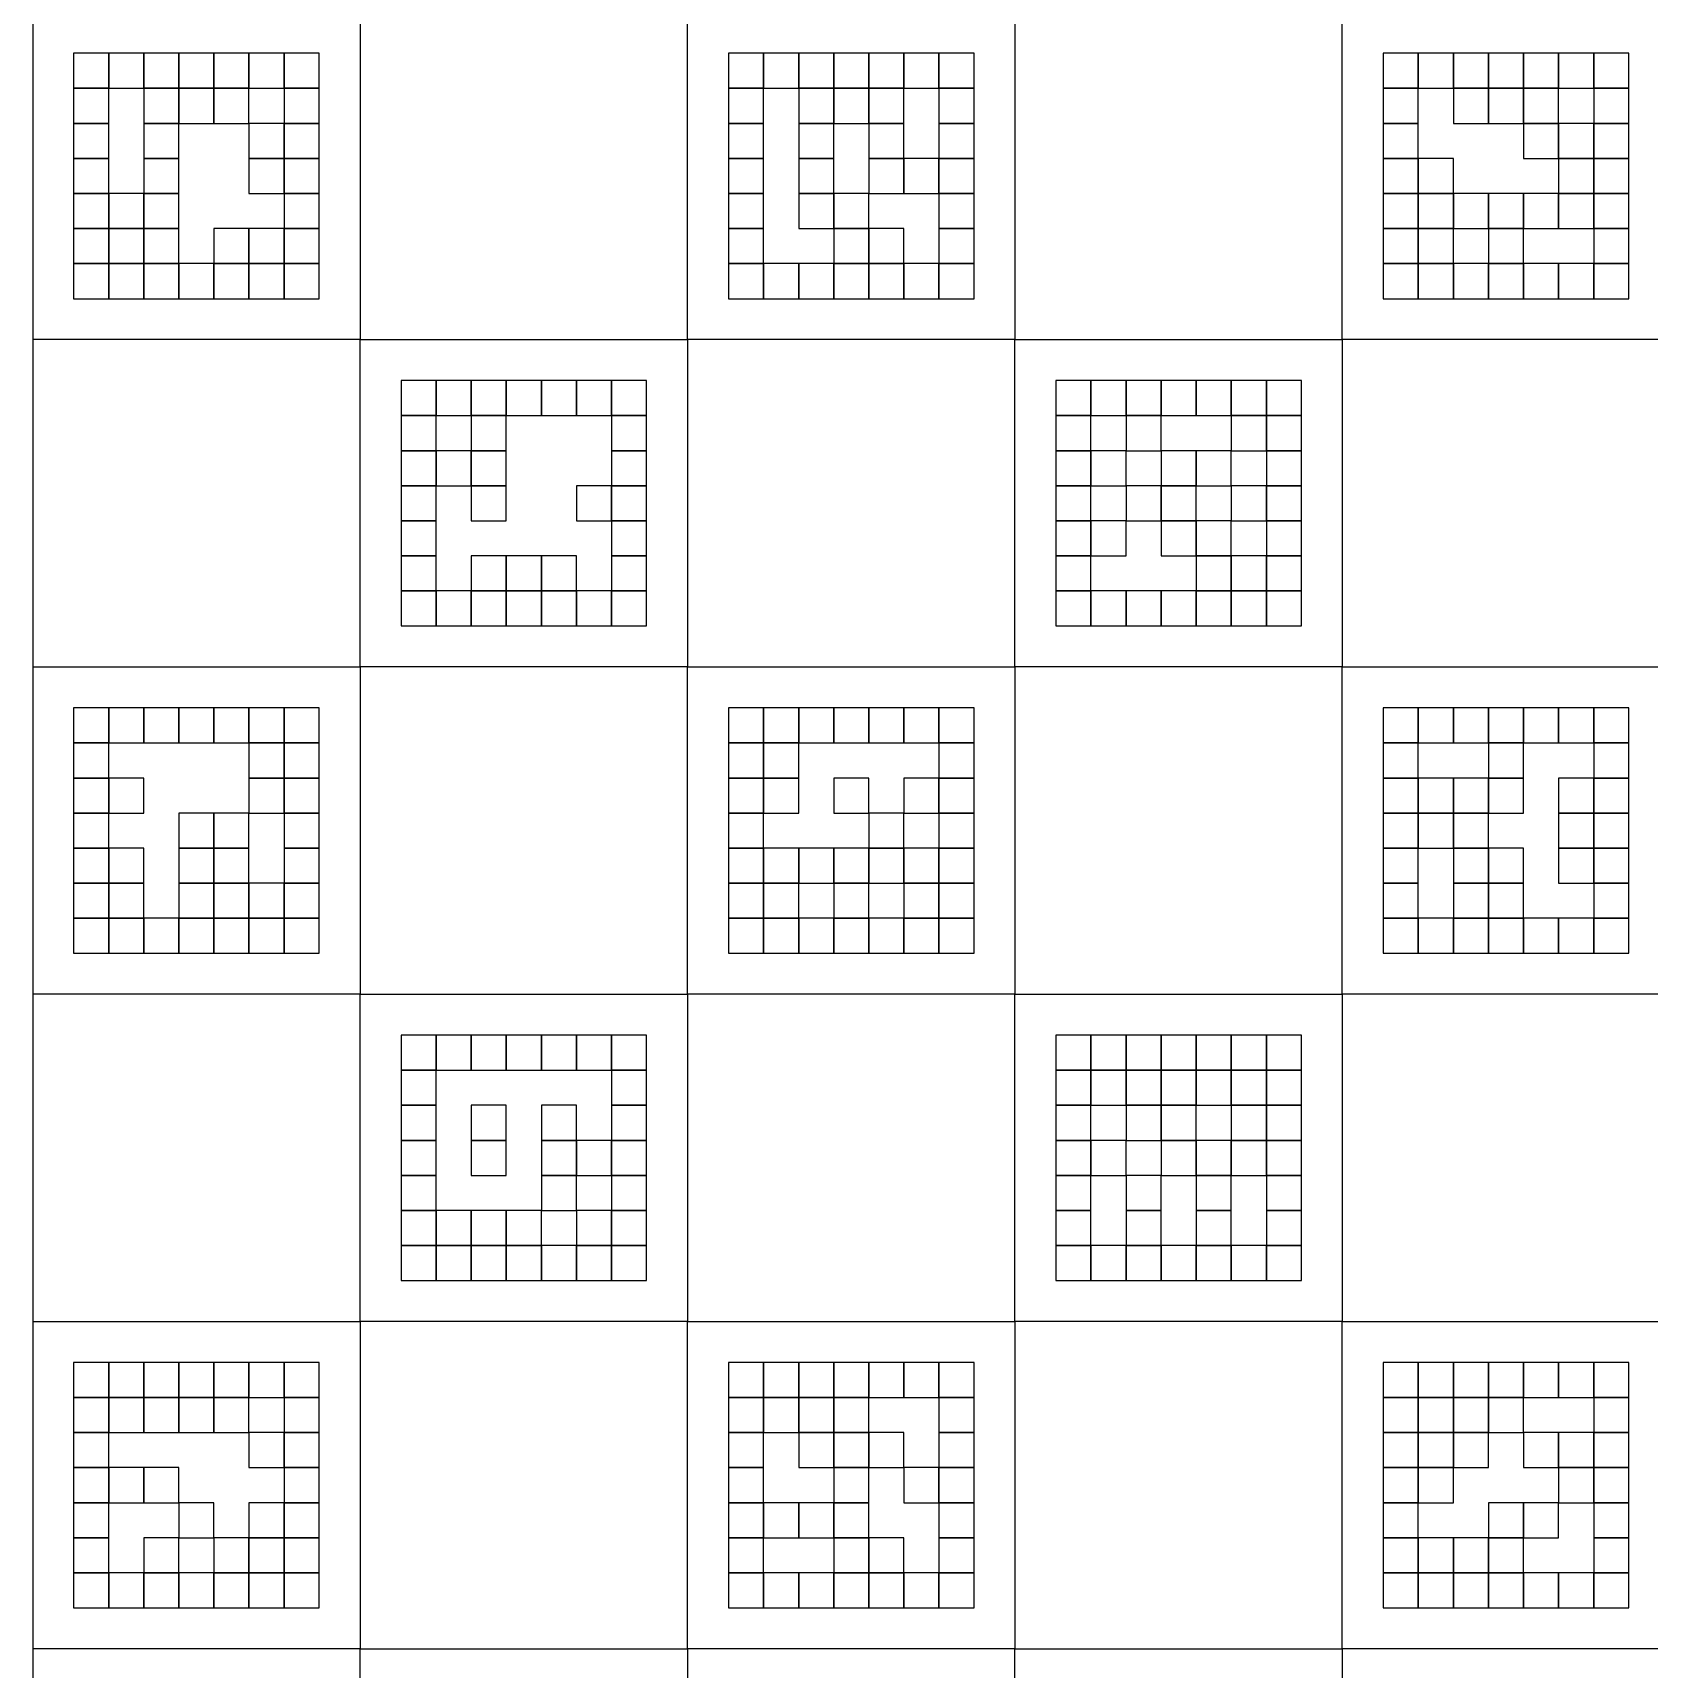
# Model space of a CAD drawing. Header units: millimetres. Extents: x 0 to 400, y 0 to 400.
# Drawn here: x 0 to 98.8, y 198.8 to 298.8 of the extents above; entities that cross this region are included whole.
import ezdxf

# ---------------------------------------------------------------- set-up
doc = ezdxf.new("R2010")
doc.units = ezdxf.units.MM

msp = doc.modelspace()

# ---------------------------------------------------------------- linework, layer by layer
at = {"layer": 'ENGRAVE'}
for points in [[(20, 280), (40, 280), (40, 300), (20, 300)], [(60, 280), (80, 280), (80, 300), (60, 300)], [(2.5, 295.36), (4.64, 295.36), (4.64, 297.5), (2.5, 297.5)], [(4.64, 295.36), (6.79, 295.36), (6.79, 297.5), (4.64, 297.5)], [(6.79, 295.36), (8.93, 295.36), (8.93, 297.5), (6.79, 297.5)], [(8.93, 295.36), (11.07, 295.36), (11.07, 297.5), (8.93, 297.5)], [(11.07, 295.36), (13.21, 295.36), (13.21, 297.5), (11.07, 297.5)], [(13.21, 295.36), (15.36, 295.36), (15.36, 297.5), (13.21, 297.5)], [(15.36, 295.36), (17.5, 295.36), (17.5, 297.5), (15.36, 297.5)], [(42.5, 295.36), (44.64, 295.36), (44.64, 297.5), (42.5, 297.5)], [(44.64, 295.36), (46.79, 295.36), (46.79, 297.5), (44.64, 297.5)], [(46.79, 295.36), (48.93, 295.36), (48.93, 297.5), (46.79, 297.5)], [(48.93, 295.36), (51.07, 295.36), (51.07, 297.5), (48.93, 297.5)], [(51.07, 295.36), (53.21, 295.36), (53.21, 297.5), (51.07, 297.5)], [(53.21, 295.36), (55.36, 295.36), (55.36, 297.5), (53.21, 297.5)], [(55.36, 295.36), (57.5, 295.36), (57.5, 297.5), (55.36, 297.5)], [(82.5, 295.36), (84.64, 295.36), (84.64, 297.5), (82.5, 297.5)], [(84.64, 295.36), (86.79, 295.36), (86.79, 297.5), (84.64, 297.5)], [(86.79, 295.36), (88.93, 295.36), (88.93, 297.5), (86.79, 297.5)], [(88.93, 295.36), (91.07, 295.36), (91.07, 297.5), (88.93, 297.5)], [(91.07, 295.36), (93.21, 295.36), (93.21, 297.5), (91.07, 297.5)], [(93.21, 295.36), (95.36, 295.36), (95.36, 297.5), (93.21, 297.5)], [(95.36, 295.36), (97.5, 295.36), (97.5, 297.5), (95.36, 297.5)], [(2.5, 293.21), (4.64, 293.21), (4.64, 295.36), (2.5, 295.36)], [(6.79, 293.21), (8.93, 293.21), (8.93, 295.36), (6.79, 295.36)], [(8.93, 293.21), (11.07, 293.21), (11.07, 295.36), (8.93, 295.36)], [(11.07, 293.21), (13.21, 293.21), (13.21, 295.36), (11.07, 295.36)], [(15.36, 293.21), (17.5, 293.21), (17.5, 295.36), (15.36, 295.36)], [(42.5, 293.21), (44.64, 293.21), (44.64, 295.36), (42.5, 295.36)], [(46.79, 293.21), (48.93, 293.21), (48.93, 295.36), (46.79, 295.36)], [(48.93, 293.21), (51.07, 293.21), (51.07, 295.36), (48.93, 295.36)], [(51.07, 293.21), (53.21, 293.21), (53.21, 295.36), (51.07, 295.36)], [(55.36, 293.21), (57.5, 293.21), (57.5, 295.36), (55.36, 295.36)], [(82.5, 293.21), (84.64, 293.21), (84.64, 295.36), (82.5, 295.36)], [(86.79, 293.21), (88.93, 293.21), (88.93, 295.36), (86.79, 295.36)], [(88.93, 293.21), (91.07, 293.21), (91.07, 295.36), (88.93, 295.36)], [(91.07, 293.21), (93.21, 293.21), (93.21, 295.36), (91.07, 295.36)], [(95.36, 293.21), (97.5, 293.21), (97.5, 295.36), (95.36, 295.36)], [(2.5, 291.07), (4.64, 291.07), (4.64, 293.21), (2.5, 293.21)], [(6.79, 291.07), (8.93, 291.07), (8.93, 293.21), (6.79, 293.21)], [(13.21, 291.07), (15.36, 291.07), (15.36, 293.21), (13.21, 293.21)], [(15.36, 291.07), (17.5, 291.07), (17.5, 293.21), (15.36, 293.21)], [(42.5, 291.07), (44.64, 291.07), (44.64, 293.21), (42.5, 293.21)], [(46.79, 291.07), (48.93, 291.07), (48.93, 293.21), (46.79, 293.21)], [(51.07, 291.07), (53.21, 291.07), (53.21, 293.21), (51.07, 293.21)], [(55.36, 291.07), (57.5, 291.07), (57.5, 293.21), (55.36, 293.21)], [(82.5, 291.07), (84.64, 291.07), (84.64, 293.21), (82.5, 293.21)], [(91.07, 291.07), (93.21, 291.07), (93.21, 293.21), (91.07, 293.21)], [(93.21, 291.07), (95.36, 291.07), (95.36, 293.21), (93.21, 293.21)], [(95.36, 291.07), (97.5, 291.07), (97.5, 293.21), (95.36, 293.21)], [(2.5, 288.93), (4.64, 288.93), (4.64, 291.07), (2.5, 291.07)], [(6.79, 288.93), (8.93, 288.93), (8.93, 291.07), (6.79, 291.07)], [(13.21, 288.93), (15.36, 288.93), (15.36, 291.07), (13.21, 291.07)], [(15.36, 288.93), (17.5, 288.93), (17.5, 291.07), (15.36, 291.07)], [(42.5, 288.93), (44.64, 288.93), (44.64, 291.07), (42.5, 291.07)], [(46.79, 288.93), (48.93, 288.93), (48.93, 291.07), (46.79, 291.07)], [(51.07, 288.93), (53.21, 288.93), (53.21, 291.07), (51.07, 291.07)], [(53.21, 288.93), (55.36, 288.93), (55.36, 291.07), (53.21, 291.07)], [(55.36, 288.93), (57.5, 288.93), (57.5, 291.07), (55.36, 291.07)], [(82.5, 288.93), (84.64, 288.93), (84.64, 291.07), (82.5, 291.07)], [(84.64, 288.93), (86.79, 288.93), (86.79, 291.07), (84.64, 291.07)], [(93.21, 288.93), (95.36, 288.93), (95.36, 291.07), (93.21, 291.07)], [(95.36, 288.93), (97.5, 288.93), (97.5, 291.07), (95.36, 291.07)], [(2.5, 286.79), (4.64, 286.79), (4.64, 288.93), (2.5, 288.93)], [(4.64, 286.79), (6.79, 286.79), (6.79, 288.93), (4.64, 288.93)], [(6.79, 286.79), (8.93, 286.79), (8.93, 288.93), (6.79, 288.93)], [(15.36, 286.79), (17.5, 286.79), (17.5, 288.93), (15.36, 288.93)], [(42.5, 286.79), (44.64, 286.79), (44.64, 288.93), (42.5, 288.93)], [(46.79, 286.79), (48.93, 286.79), (48.93, 288.93), (46.79, 288.93)], [(48.93, 286.79), (51.07, 286.79), (51.07, 288.93), (48.93, 288.93)], [(55.36, 286.79), (57.5, 286.79), (57.5, 288.93), (55.36, 288.93)], [(82.5, 286.79), (84.64, 286.79), (84.64, 288.93), (82.5, 288.93)], [(84.64, 286.79), (86.79, 286.79), (86.79, 288.93), (84.64, 288.93)], [(86.79, 286.79), (88.93, 286.79), (88.93, 288.93), (86.79, 288.93)], [(88.93, 286.79), (91.07, 286.79), (91.07, 288.93), (88.93, 288.93)], [(91.07, 286.79), (93.21, 286.79), (93.21, 288.93), (91.07, 288.93)], [(93.21, 286.79), (95.36, 286.79), (95.36, 288.93), (93.21, 288.93)], [(95.36, 286.79), (97.5, 286.79), (97.5, 288.93), (95.36, 288.93)], [(2.5, 284.64), (4.64, 284.64), (4.64, 286.79), (2.5, 286.79)], [(4.64, 284.64), (6.79, 284.64), (6.79, 286.79), (4.64, 286.79)], [(6.79, 284.64), (8.93, 284.64), (8.93, 286.79), (6.79, 286.79)], [(11.07, 284.64), (13.21, 284.64), (13.21, 286.79), (11.07, 286.79)], [(13.21, 284.64), (15.36, 284.64), (15.36, 286.79), (13.21, 286.79)], [(15.36, 284.64), (17.5, 284.64), (17.5, 286.79), (15.36, 286.79)], [(42.5, 284.64), (44.64, 284.64), (44.64, 286.79), (42.5, 286.79)], [(48.93, 284.64), (51.07, 284.64), (51.07, 286.79), (48.93, 286.79)], [(51.07, 284.64), (53.21, 284.64), (53.21, 286.79), (51.07, 286.79)], [(55.36, 284.64), (57.5, 284.64), (57.5, 286.79), (55.36, 286.79)], [(82.5, 284.64), (84.64, 284.64), (84.64, 286.79), (82.5, 286.79)], [(84.64, 284.64), (86.79, 284.64), (86.79, 286.79), (84.64, 286.79)], [(88.93, 284.64), (91.07, 284.64), (91.07, 286.79), (88.93, 286.79)], [(95.36, 284.64), (97.5, 284.64), (97.5, 286.79), (95.36, 286.79)], [(2.5, 282.5), (4.64, 282.5), (4.64, 284.64), (2.5, 284.64)], [(4.64, 282.5), (6.79, 282.5), (6.79, 284.64), (4.64, 284.64)], [(6.79, 282.5), (8.93, 282.5), (8.93, 284.64), (6.79, 284.64)], [(8.93, 282.5), (11.07, 282.5), (11.07, 284.64), (8.93, 284.64)], [(11.07, 282.5), (13.21, 282.5), (13.21, 284.64), (11.07, 284.64)], [(13.21, 282.5), (15.36, 282.5), (15.36, 284.64), (13.21, 284.64)], [(15.36, 282.5), (17.5, 282.5), (17.5, 284.64), (15.36, 284.64)], [(42.5, 282.5), (44.64, 282.5), (44.64, 284.64), (42.5, 284.64)], [(44.64, 282.5), (46.79, 282.5), (46.79, 284.64), (44.64, 284.64)], [(46.79, 282.5), (48.93, 282.5), (48.93, 284.64), (46.79, 284.64)], [(48.93, 282.5), (51.07, 282.5), (51.07, 284.64), (48.93, 284.64)], [(51.07, 282.5), (53.21, 282.5), (53.21, 284.64), (51.07, 284.64)], [(53.21, 282.5), (55.36, 282.5), (55.36, 284.64), (53.21, 284.64)], [(55.36, 282.5), (57.5, 282.5), (57.5, 284.64), (55.36, 284.64)], [(82.5, 282.5), (84.64, 282.5), (84.64, 284.64), (82.5, 284.64)], [(84.64, 282.5), (86.79, 282.5), (86.79, 284.64), (84.64, 284.64)], [(86.79, 282.5), (88.93, 282.5), (88.93, 284.64), (86.79, 284.64)], [(88.93, 282.5), (91.07, 282.5), (91.07, 284.64), (88.93, 284.64)], [(91.07, 282.5), (93.21, 282.5), (93.21, 284.64), (91.07, 284.64)], [(93.21, 282.5), (95.36, 282.5), (95.36, 284.64), (93.21, 284.64)], [(95.36, 282.5), (97.5, 282.5), (97.5, 284.64), (95.36, 284.64)], [(0, 260), (20, 260), (20, 280), (0, 280)], [(40, 260), (60, 260), (60, 280), (40, 280)], [(80, 260), (100, 260), (100, 280), (80, 280)], [(22.5, 275.36), (24.64, 275.36), (24.64, 277.5), (22.5, 277.5)], [(24.64, 275.36), (26.79, 275.36), (26.79, 277.5), (24.64, 277.5)], [(26.79, 275.36), (28.93, 275.36), (28.93, 277.5), (26.79, 277.5)], [(28.93, 275.36), (31.07, 275.36), (31.07, 277.5), (28.93, 277.5)], [(31.07, 275.36), (33.21, 275.36), (33.21, 277.5), (31.07, 277.5)], [(33.21, 275.36), (35.36, 275.36), (35.36, 277.5), (33.21, 277.5)], [(35.36, 275.36), (37.5, 275.36), (37.5, 277.5), (35.36, 277.5)], [(62.5, 275.36), (64.64, 275.36), (64.64, 277.5), (62.5, 277.5)], [(64.64, 275.36), (66.79, 275.36), (66.79, 277.5), (64.64, 277.5)], [(66.79, 275.36), (68.93, 275.36), (68.93, 277.5), (66.79, 277.5)], [(68.93, 275.36), (71.07, 275.36), (71.07, 277.5), (68.93, 277.5)], [(71.07, 275.36), (73.21, 275.36), (73.21, 277.5), (71.07, 277.5)], [(73.21, 275.36), (75.36, 275.36), (75.36, 277.5), (73.21, 277.5)], [(75.36, 275.36), (77.5, 275.36), (77.5, 277.5), (75.36, 277.5)], [(22.5, 273.21), (24.64, 273.21), (24.64, 275.36), (22.5, 275.36)], [(26.79, 273.21), (28.93, 273.21), (28.93, 275.36), (26.79, 275.36)], [(35.36, 273.21), (37.5, 273.21), (37.5, 275.36), (35.36, 275.36)], [(62.5, 273.21), (64.64, 273.21), (64.64, 275.36), (62.5, 275.36)], [(66.79, 273.21), (68.93, 273.21), (68.93, 275.36), (66.79, 275.36)], [(73.21, 273.21), (75.36, 273.21), (75.36, 275.36), (73.21, 275.36)], [(75.36, 273.21), (77.5, 273.21), (77.5, 275.36), (75.36, 275.36)], [(22.5, 271.07), (24.64, 271.07), (24.64, 273.21), (22.5, 273.21)], [(24.64, 271.07), (26.79, 271.07), (26.79, 273.21), (24.64, 273.21)], [(26.79, 271.07), (28.93, 271.07), (28.93, 273.21), (26.79, 273.21)], [(35.36, 271.07), (37.5, 271.07), (37.5, 273.21), (35.36, 273.21)], [(62.5, 271.07), (64.64, 271.07), (64.64, 273.21), (62.5, 273.21)], [(64.64, 271.07), (66.79, 271.07), (66.79, 273.21), (64.64, 273.21)], [(68.93, 271.07), (71.07, 271.07), (71.07, 273.21), (68.93, 273.21)], [(71.07, 271.07), (73.21, 271.07), (73.21, 273.21), (71.07, 273.21)], [(75.36, 271.07), (77.5, 271.07), (77.5, 273.21), (75.36, 273.21)], [(22.5, 268.93), (24.64, 268.93), (24.64, 271.07), (22.5, 271.07)], [(26.79, 268.93), (28.93, 268.93), (28.93, 271.07), (26.79, 271.07)], [(33.21, 268.93), (35.36, 268.93), (35.36, 271.07), (33.21, 271.07)], [(35.36, 268.93), (37.5, 268.93), (37.5, 271.07), (35.36, 271.07)], [(62.5, 268.93), (64.64, 268.93), (64.64, 271.07), (62.5, 271.07)], [(66.79, 268.93), (68.93, 268.93), (68.93, 271.07), (66.79, 271.07)], [(68.93, 268.93), (71.07, 268.93), (71.07, 271.07), (68.93, 271.07)], [(73.21, 268.93), (75.36, 268.93), (75.36, 271.07), (73.21, 271.07)], [(75.36, 268.93), (77.5, 268.93), (77.5, 271.07), (75.36, 271.07)], [(22.5, 266.79), (24.64, 266.79), (24.64, 268.93), (22.5, 268.93)], [(35.36, 266.79), (37.5, 266.79), (37.5, 268.93), (35.36, 268.93)], [(62.5, 266.79), (64.64, 266.79), (64.64, 268.93), (62.5, 268.93)], [(64.64, 266.79), (66.79, 266.79), (66.79, 268.93), (64.64, 268.93)], [(68.93, 266.79), (71.07, 266.79), (71.07, 268.93), (68.93, 268.93)], [(71.07, 266.79), (73.21, 266.79), (73.21, 268.93), (71.07, 268.93)], [(75.36, 266.79), (77.5, 266.79), (77.5, 268.93), (75.36, 268.93)], [(22.5, 264.64), (24.64, 264.64), (24.64, 266.79), (22.5, 266.79)], [(26.79, 264.64), (28.93, 264.64), (28.93, 266.79), (26.79, 266.79)], [(28.93, 264.64), (31.07, 264.64), (31.07, 266.79), (28.93, 266.79)], [(31.07, 264.64), (33.21, 264.64), (33.21, 266.79), (31.07, 266.79)], [(35.36, 264.64), (37.5, 264.64), (37.5, 266.79), (35.36, 266.79)], [(62.5, 264.64), (64.64, 264.64), (64.64, 266.79), (62.5, 266.79)], [(71.07, 264.64), (73.21, 264.64), (73.21, 266.79), (71.07, 266.79)], [(73.21, 264.64), (75.36, 264.64), (75.36, 266.79), (73.21, 266.79)], [(75.36, 264.64), (77.5, 264.64), (77.5, 266.79), (75.36, 266.79)], [(22.5, 262.5), (24.64, 262.5), (24.64, 264.64), (22.5, 264.64)], [(24.64, 262.5), (26.79, 262.5), (26.79, 264.64), (24.64, 264.64)], [(26.79, 262.5), (28.93, 262.5), (28.93, 264.64), (26.79, 264.64)], [(28.93, 262.5), (31.07, 262.5), (31.07, 264.64), (28.93, 264.64)], [(31.07, 262.5), (33.21, 262.5), (33.21, 264.64), (31.07, 264.64)], [(33.21, 262.5), (35.36, 262.5), (35.36, 264.64), (33.21, 264.64)], [(35.36, 262.5), (37.5, 262.5), (37.5, 264.64), (35.36, 264.64)], [(62.5, 262.5), (64.64, 262.5), (64.64, 264.64), (62.5, 264.64)], [(64.64, 262.5), (66.79, 262.5), (66.79, 264.64), (64.64, 264.64)], [(66.79, 262.5), (68.93, 262.5), (68.93, 264.64), (66.79, 264.64)], [(68.93, 262.5), (71.07, 262.5), (71.07, 264.64), (68.93, 264.64)], [(71.07, 262.5), (73.21, 262.5), (73.21, 264.64), (71.07, 264.64)], [(73.21, 262.5), (75.36, 262.5), (75.36, 264.64), (73.21, 264.64)], [(75.36, 262.5), (77.5, 262.5), (77.5, 264.64), (75.36, 264.64)], [(20, 240), (40, 240), (40, 260), (20, 260)], [(60, 240), (80, 240), (80, 260), (60, 260)], [(2.5, 255.36), (4.64, 255.36), (4.64, 257.5), (2.5, 257.5)], [(4.64, 255.36), (6.79, 255.36), (6.79, 257.5), (4.64, 257.5)], [(6.79, 255.36), (8.93, 255.36), (8.93, 257.5), (6.79, 257.5)], [(8.93, 255.36), (11.07, 255.36), (11.07, 257.5), (8.93, 257.5)], [(11.07, 255.36), (13.21, 255.36), (13.21, 257.5), (11.07, 257.5)], [(13.21, 255.36), (15.36, 255.36), (15.36, 257.5), (13.21, 257.5)], [(15.36, 255.36), (17.5, 255.36), (17.5, 257.5), (15.36, 257.5)], [(42.5, 255.36), (44.64, 255.36), (44.64, 257.5), (42.5, 257.5)], [(44.64, 255.36), (46.79, 255.36), (46.79, 257.5), (44.64, 257.5)], [(46.79, 255.36), (48.93, 255.36), (48.93, 257.5), (46.79, 257.5)], [(48.93, 255.36), (51.07, 255.36), (51.07, 257.5), (48.93, 257.5)], [(51.07, 255.36), (53.21, 255.36), (53.21, 257.5), (51.07, 257.5)], [(53.21, 255.36), (55.36, 255.36), (55.36, 257.5), (53.21, 257.5)], [(55.36, 255.36), (57.5, 255.36), (57.5, 257.5), (55.36, 257.5)], [(82.5, 255.36), (84.64, 255.36), (84.64, 257.5), (82.5, 257.5)], [(84.64, 255.36), (86.79, 255.36), (86.79, 257.5), (84.64, 257.5)], [(86.79, 255.36), (88.93, 255.36), (88.93, 257.5), (86.79, 257.5)], [(88.93, 255.36), (91.07, 255.36), (91.07, 257.5), (88.93, 257.5)], [(91.07, 255.36), (93.21, 255.36), (93.21, 257.5), (91.07, 257.5)], [(93.21, 255.36), (95.36, 255.36), (95.36, 257.5), (93.21, 257.5)], [(95.36, 255.36), (97.5, 255.36), (97.5, 257.5), (95.36, 257.5)], [(2.5, 253.21), (4.64, 253.21), (4.64, 255.36), (2.5, 255.36)], [(13.21, 253.21), (15.36, 253.21), (15.36, 255.36), (13.21, 255.36)], [(15.36, 253.21), (17.5, 253.21), (17.5, 255.36), (15.36, 255.36)], [(42.5, 253.21), (44.64, 253.21), (44.64, 255.36), (42.5, 255.36)], [(44.64, 253.21), (46.79, 253.21), (46.79, 255.36), (44.64, 255.36)], [(55.36, 253.21), (57.5, 253.21), (57.5, 255.36), (55.36, 255.36)], [(82.5, 253.21), (84.64, 253.21), (84.64, 255.36), (82.5, 255.36)], [(88.93, 253.21), (91.07, 253.21), (91.07, 255.36), (88.93, 255.36)], [(95.36, 253.21), (97.5, 253.21), (97.5, 255.36), (95.36, 255.36)], [(2.5, 251.07), (4.64, 251.07), (4.64, 253.21), (2.5, 253.21)], [(4.64, 251.07), (6.79, 251.07), (6.79, 253.21), (4.64, 253.21)], [(13.21, 251.07), (15.36, 251.07), (15.36, 253.21), (13.21, 253.21)], [(15.36, 251.07), (17.5, 251.07), (17.5, 253.21), (15.36, 253.21)], [(42.5, 251.07), (44.64, 251.07), (44.64, 253.21), (42.5, 253.21)], [(44.64, 251.07), (46.79, 251.07), (46.79, 253.21), (44.64, 253.21)], [(48.93, 251.07), (51.07, 251.07), (51.07, 253.21), (48.93, 253.21)], [(53.21, 251.07), (55.36, 251.07), (55.36, 253.21), (53.21, 253.21)], [(55.36, 251.07), (57.5, 251.07), (57.5, 253.21), (55.36, 253.21)], [(82.5, 251.07), (84.64, 251.07), (84.64, 253.21), (82.5, 253.21)], [(84.64, 251.07), (86.79, 251.07), (86.79, 253.21), (84.64, 253.21)], [(86.79, 251.07), (88.93, 251.07), (88.93, 253.21), (86.79, 253.21)], [(88.93, 251.07), (91.07, 251.07), (91.07, 253.21), (88.93, 253.21)], [(93.21, 251.07), (95.36, 251.07), (95.36, 253.21), (93.21, 253.21)], [(95.36, 251.07), (97.5, 251.07), (97.5, 253.21), (95.36, 253.21)], [(2.5, 248.93), (4.64, 248.93), (4.64, 251.07), (2.5, 251.07)], [(8.93, 248.93), (11.07, 248.93), (11.07, 251.07), (8.93, 251.07)], [(11.07, 248.93), (13.21, 248.93), (13.21, 251.07), (11.07, 251.07)], [(15.36, 248.93), (17.5, 248.93), (17.5, 251.07), (15.36, 251.07)], [(42.5, 248.93), (44.64, 248.93), (44.64, 251.07), (42.5, 251.07)], [(51.07, 248.93), (53.21, 248.93), (53.21, 251.07), (51.07, 251.07)], [(55.36, 248.93), (57.5, 248.93), (57.5, 251.07), (55.36, 251.07)], [(82.5, 248.93), (84.64, 248.93), (84.64, 251.07), (82.5, 251.07)], [(84.64, 248.93), (86.79, 248.93), (86.79, 251.07), (84.64, 251.07)], [(86.79, 248.93), (88.93, 248.93), (88.93, 251.07), (86.79, 251.07)], [(93.21, 248.93), (95.36, 248.93), (95.36, 251.07), (93.21, 251.07)], [(95.36, 248.93), (97.5, 248.93), (97.5, 251.07), (95.36, 251.07)], [(2.5, 246.79), (4.64, 246.79), (4.64, 248.93), (2.5, 248.93)], [(4.64, 246.79), (6.79, 246.79), (6.79, 248.93), (4.64, 248.93)], [(8.93, 246.79), (11.07, 246.79), (11.07, 248.93), (8.93, 248.93)], [(11.07, 246.79), (13.21, 246.79), (13.21, 248.93), (11.07, 248.93)], [(15.36, 246.79), (17.5, 246.79), (17.5, 248.93), (15.36, 248.93)], [(42.5, 246.79), (44.64, 246.79), (44.64, 248.93), (42.5, 248.93)], [(44.64, 246.79), (46.79, 246.79), (46.79, 248.93), (44.64, 248.93)], [(46.79, 246.79), (48.93, 246.79), (48.93, 248.93), (46.79, 248.93)], [(48.93, 246.79), (51.07, 246.79), (51.07, 248.93), (48.93, 248.93)], [(51.07, 246.79), (53.21, 246.79), (53.21, 248.93), (51.07, 248.93)], [(53.21, 246.79), (55.36, 246.79), (55.36, 248.93), (53.21, 248.93)], [(55.36, 246.79), (57.5, 246.79), (57.5, 248.93), (55.36, 248.93)], [(82.5, 246.79), (84.64, 246.79), (84.64, 248.93), (82.5, 248.93)], [(86.79, 246.79), (88.93, 246.79), (88.93, 248.93), (86.79, 248.93)], [(88.93, 246.79), (91.07, 246.79), (91.07, 248.93), (88.93, 248.93)], [(93.21, 246.79), (95.36, 246.79), (95.36, 248.93), (93.21, 248.93)], [(95.36, 246.79), (97.5, 246.79), (97.5, 248.93), (95.36, 248.93)], [(2.5, 244.64), (4.64, 244.64), (4.64, 246.79), (2.5, 246.79)], [(4.64, 244.64), (6.79, 244.64), (6.79, 246.79), (4.64, 246.79)], [(8.93, 244.64), (11.07, 244.64), (11.07, 246.79), (8.93, 246.79)], [(11.07, 244.64), (13.21, 244.64), (13.21, 246.79), (11.07, 246.79)], [(13.21, 244.64), (15.36, 244.64), (15.36, 246.79), (13.21, 246.79)], [(15.36, 244.64), (17.5, 244.64), (17.5, 246.79), (15.36, 246.79)], [(42.5, 244.64), (44.64, 244.64), (44.64, 246.79), (42.5, 246.79)], [(44.64, 244.64), (46.79, 244.64), (46.79, 246.79), (44.64, 246.79)], [(48.93, 244.64), (51.07, 244.64), (51.07, 246.79), (48.93, 246.79)], [(53.21, 244.64), (55.36, 244.64), (55.36, 246.79), (53.21, 246.79)], [(55.36, 244.64), (57.5, 244.64), (57.5, 246.79), (55.36, 246.79)], [(82.5, 244.64), (84.64, 244.64), (84.64, 246.79), (82.5, 246.79)], [(86.79, 244.64), (88.93, 244.64), (88.93, 246.79), (86.79, 246.79)], [(88.93, 244.64), (91.07, 244.64), (91.07, 246.79), (88.93, 246.79)], [(95.36, 244.64), (97.5, 244.64), (97.5, 246.79), (95.36, 246.79)], [(2.5, 242.5), (4.64, 242.5), (4.64, 244.64), (2.5, 244.64)], [(4.64, 242.5), (6.79, 242.5), (6.79, 244.64), (4.64, 244.64)], [(6.79, 242.5), (8.93, 242.5), (8.93, 244.64), (6.79, 244.64)], [(8.93, 242.5), (11.07, 242.5), (11.07, 244.64), (8.93, 244.64)], [(11.07, 242.5), (13.21, 242.5), (13.21, 244.64), (11.07, 244.64)], [(13.21, 242.5), (15.36, 242.5), (15.36, 244.64), (13.21, 244.64)], [(15.36, 242.5), (17.5, 242.5), (17.5, 244.64), (15.36, 244.64)], [(42.5, 242.5), (44.64, 242.5), (44.64, 244.64), (42.5, 244.64)], [(44.64, 242.5), (46.79, 242.5), (46.79, 244.64), (44.64, 244.64)], [(46.79, 242.5), (48.93, 242.5), (48.93, 244.64), (46.79, 244.64)], [(48.93, 242.5), (51.07, 242.5), (51.07, 244.64), (48.93, 244.64)], [(51.07, 242.5), (53.21, 242.5), (53.21, 244.64), (51.07, 244.64)], [(53.21, 242.5), (55.36, 242.5), (55.36, 244.64), (53.21, 244.64)], [(55.36, 242.5), (57.5, 242.5), (57.5, 244.64), (55.36, 244.64)], [(82.5, 242.5), (84.64, 242.5), (84.64, 244.64), (82.5, 244.64)], [(84.64, 242.5), (86.79, 242.5), (86.79, 244.64), (84.64, 244.64)], [(86.79, 242.5), (88.93, 242.5), (88.93, 244.64), (86.79, 244.64)], [(88.93, 242.5), (91.07, 242.5), (91.07, 244.64), (88.93, 244.64)], [(91.07, 242.5), (93.21, 242.5), (93.21, 244.64), (91.07, 244.64)], [(93.21, 242.5), (95.36, 242.5), (95.36, 244.64), (93.21, 244.64)], [(95.36, 242.5), (97.5, 242.5), (97.5, 244.64), (95.36, 244.64)], [(0, 220), (20, 220), (20, 240), (0, 240)], [(40, 220), (60, 220), (60, 240), (40, 240)], [(80, 220), (100, 220), (100, 240), (80, 240)], [(22.5, 235.36), (24.64, 235.36), (24.64, 237.5), (22.5, 237.5)], [(24.64, 235.36), (26.79, 235.36), (26.79, 237.5), (24.64, 237.5)], [(26.79, 235.36), (28.93, 235.36), (28.93, 237.5), (26.79, 237.5)], [(28.93, 235.36), (31.07, 235.36), (31.07, 237.5), (28.93, 237.5)], [(31.07, 235.36), (33.21, 235.36), (33.21, 237.5), (31.07, 237.5)], [(33.21, 235.36), (35.36, 235.36), (35.36, 237.5), (33.21, 237.5)], [(35.36, 235.36), (37.5, 235.36), (37.5, 237.5), (35.36, 237.5)], [(62.5, 235.36), (64.64, 235.36), (64.64, 237.5), (62.5, 237.5)], [(64.64, 235.36), (66.79, 235.36), (66.79, 237.5), (64.64, 237.5)], [(66.79, 235.36), (68.93, 235.36), (68.93, 237.5), (66.79, 237.5)], [(68.93, 235.36), (71.07, 235.36), (71.07, 237.5), (68.93, 237.5)], [(71.07, 235.36), (73.21, 235.36), (73.21, 237.5), (71.07, 237.5)], [(73.21, 235.36), (75.36, 235.36), (75.36, 237.5), (73.21, 237.5)], [(75.36, 235.36), (77.5, 235.36), (77.5, 237.5), (75.36, 237.5)], [(22.5, 233.21), (24.64, 233.21), (24.64, 235.36), (22.5, 235.36)], [(35.36, 233.21), (37.5, 233.21), (37.5, 235.36), (35.36, 235.36)], [(62.5, 233.21), (64.64, 233.21), (64.64, 235.36), (62.5, 235.36)], [(64.64, 233.21), (66.79, 233.21), (66.79, 235.36), (64.64, 235.36)], [(66.79, 233.21), (68.93, 233.21), (68.93, 235.36), (66.79, 235.36)], [(68.93, 233.21), (71.07, 233.21), (71.07, 235.36), (68.93, 235.36)], [(71.07, 233.21), (73.21, 233.21), (73.21, 235.36), (71.07, 235.36)], [(73.21, 233.21), (75.36, 233.21), (75.36, 235.36), (73.21, 235.36)], [(75.36, 233.21), (77.5, 233.21), (77.5, 235.36), (75.36, 235.36)], [(22.5, 231.07), (24.64, 231.07), (24.64, 233.21), (22.5, 233.21)], [(26.79, 231.07), (28.93, 231.07), (28.93, 233.21), (26.79, 233.21)], [(31.07, 231.07), (33.21, 231.07), (33.21, 233.21), (31.07, 233.21)], [(35.36, 231.07), (37.5, 231.07), (37.5, 233.21), (35.36, 233.21)], [(62.5, 231.07), (64.64, 231.07), (64.64, 233.21), (62.5, 233.21)], [(66.79, 231.07), (68.93, 231.07), (68.93, 233.21), (66.79, 233.21)], [(68.93, 231.07), (71.07, 231.07), (71.07, 233.21), (68.93, 233.21)], [(73.21, 231.07), (75.36, 231.07), (75.36, 233.21), (73.21, 233.21)], [(75.36, 231.07), (77.5, 231.07), (77.5, 233.21), (75.36, 233.21)], [(22.5, 228.93), (24.64, 228.93), (24.64, 231.07), (22.5, 231.07)], [(26.79, 228.93), (28.93, 228.93), (28.93, 231.07), (26.79, 231.07)], [(31.07, 228.93), (33.21, 228.93), (33.21, 231.07), (31.07, 231.07)], [(33.21, 228.93), (35.36, 228.93), (35.36, 231.07), (33.21, 231.07)], [(35.36, 228.93), (37.5, 228.93), (37.5, 231.07), (35.36, 231.07)], [(62.5, 228.93), (64.64, 228.93), (64.64, 231.07), (62.5, 231.07)], [(64.64, 228.93), (66.79, 228.93), (66.79, 231.07), (64.64, 231.07)], [(68.93, 228.93), (71.07, 228.93), (71.07, 231.07), (68.93, 231.07)], [(71.07, 228.93), (73.21, 228.93), (73.21, 231.07), (71.07, 231.07)], [(73.21, 228.93), (75.36, 228.93), (75.36, 231.07), (73.21, 231.07)], [(75.36, 228.93), (77.5, 228.93), (77.5, 231.07), (75.36, 231.07)], [(22.5, 226.79), (24.64, 226.79), (24.64, 228.93), (22.5, 228.93)], [(31.07, 226.79), (33.21, 226.79), (33.21, 228.93), (31.07, 228.93)], [(35.36, 226.79), (37.5, 226.79), (37.5, 228.93), (35.36, 228.93)], [(62.5, 226.79), (64.64, 226.79), (64.64, 228.93), (62.5, 228.93)], [(66.79, 226.79), (68.93, 226.79), (68.93, 228.93), (66.79, 228.93)], [(71.07, 226.79), (73.21, 226.79), (73.21, 228.93), (71.07, 228.93)], [(75.36, 226.79), (77.5, 226.79), (77.5, 228.93), (75.36, 228.93)], [(22.5, 224.64), (24.64, 224.64), (24.64, 226.79), (22.5, 226.79)], [(24.64, 224.64), (26.79, 224.64), (26.79, 226.79), (24.64, 226.79)], [(26.79, 224.64), (28.93, 224.64), (28.93, 226.79), (26.79, 226.79)], [(28.93, 224.64), (31.07, 224.64), (31.07, 226.79), (28.93, 226.79)], [(33.21, 224.64), (35.36, 224.64), (35.36, 226.79), (33.21, 226.79)], [(35.36, 224.64), (37.5, 224.64), (37.5, 226.79), (35.36, 226.79)], [(62.5, 224.64), (64.64, 224.64), (64.64, 226.79), (62.5, 226.79)], [(66.79, 224.64), (68.93, 224.64), (68.93, 226.79), (66.79, 226.79)], [(71.07, 224.64), (73.21, 224.64), (73.21, 226.79), (71.07, 226.79)], [(75.36, 224.64), (77.5, 224.64), (77.5, 226.79), (75.36, 226.79)], [(22.5, 222.5), (24.64, 222.5), (24.64, 224.64), (22.5, 224.64)], [(24.64, 222.5), (26.79, 222.5), (26.79, 224.64), (24.64, 224.64)], [(26.79, 222.5), (28.93, 222.5), (28.93, 224.64), (26.79, 224.64)], [(28.93, 222.5), (31.07, 222.5), (31.07, 224.64), (28.93, 224.64)], [(31.07, 222.5), (33.21, 222.5), (33.21, 224.64), (31.07, 224.64)], [(33.21, 222.5), (35.36, 222.5), (35.36, 224.64), (33.21, 224.64)], [(35.36, 222.5), (37.5, 222.5), (37.5, 224.64), (35.36, 224.64)], [(62.5, 222.5), (64.64, 222.5), (64.64, 224.64), (62.5, 224.64)], [(64.64, 222.5), (66.79, 222.5), (66.79, 224.64), (64.64, 224.64)], [(66.79, 222.5), (68.93, 222.5), (68.93, 224.64), (66.79, 224.64)], [(68.93, 222.5), (71.07, 222.5), (71.07, 224.64), (68.93, 224.64)], [(71.07, 222.5), (73.21, 222.5), (73.21, 224.64), (71.07, 224.64)], [(73.21, 222.5), (75.36, 222.5), (75.36, 224.64), (73.21, 224.64)], [(75.36, 222.5), (77.5, 222.5), (77.5, 224.64), (75.36, 224.64)], [(20, 200), (40, 200), (40, 220), (20, 220)], [(60, 200), (80, 200), (80, 220), (60, 220)], [(2.5, 215.36), (4.64, 215.36), (4.64, 217.5), (2.5, 217.5)], [(4.64, 215.36), (6.79, 215.36), (6.79, 217.5), (4.64, 217.5)], [(6.79, 215.36), (8.93, 215.36), (8.93, 217.5), (6.79, 217.5)], [(8.93, 215.36), (11.07, 215.36), (11.07, 217.5), (8.93, 217.5)], [(11.07, 215.36), (13.21, 215.36), (13.21, 217.5), (11.07, 217.5)], [(13.21, 215.36), (15.36, 215.36), (15.36, 217.5), (13.21, 217.5)], [(15.36, 215.36), (17.5, 215.36), (17.5, 217.5), (15.36, 217.5)], [(42.5, 215.36), (44.64, 215.36), (44.64, 217.5), (42.5, 217.5)], [(44.64, 215.36), (46.79, 215.36), (46.79, 217.5), (44.64, 217.5)], [(46.79, 215.36), (48.93, 215.36), (48.93, 217.5), (46.79, 217.5)], [(48.93, 215.36), (51.07, 215.36), (51.07, 217.5), (48.93, 217.5)], [(51.07, 215.36), (53.21, 215.36), (53.21, 217.5), (51.07, 217.5)], [(53.21, 215.36), (55.36, 215.36), (55.36, 217.5), (53.21, 217.5)], [(55.36, 215.36), (57.5, 215.36), (57.5, 217.5), (55.36, 217.5)], [(82.5, 215.36), (84.64, 215.36), (84.64, 217.5), (82.5, 217.5)], [(84.64, 215.36), (86.79, 215.36), (86.79, 217.5), (84.64, 217.5)], [(86.79, 215.36), (88.93, 215.36), (88.93, 217.5), (86.79, 217.5)], [(88.93, 215.36), (91.07, 215.36), (91.07, 217.5), (88.93, 217.5)], [(91.07, 215.36), (93.21, 215.36), (93.21, 217.5), (91.07, 217.5)], [(93.21, 215.36), (95.36, 215.36), (95.36, 217.5), (93.21, 217.5)], [(95.36, 215.36), (97.5, 215.36), (97.5, 217.5), (95.36, 217.5)], [(2.5, 213.21), (4.64, 213.21), (4.64, 215.36), (2.5, 215.36)], [(4.64, 213.21), (6.79, 213.21), (6.79, 215.36), (4.64, 215.36)], [(6.79, 213.21), (8.93, 213.21), (8.93, 215.36), (6.79, 215.36)], [(8.93, 213.21), (11.07, 213.21), (11.07, 215.36), (8.93, 215.36)], [(11.07, 213.21), (13.21, 213.21), (13.21, 215.36), (11.07, 215.36)], [(15.36, 213.21), (17.5, 213.21), (17.5, 215.36), (15.36, 215.36)], [(42.5, 213.21), (44.64, 213.21), (44.64, 215.36), (42.5, 215.36)], [(44.64, 213.21), (46.79, 213.21), (46.79, 215.36), (44.64, 215.36)], [(46.79, 213.21), (48.93, 213.21), (48.93, 215.36), (46.79, 215.36)], [(48.93, 213.21), (51.07, 213.21), (51.07, 215.36), (48.93, 215.36)], [(55.36, 213.21), (57.5, 213.21), (57.5, 215.36), (55.36, 215.36)], [(82.5, 213.21), (84.64, 213.21), (84.64, 215.36), (82.5, 215.36)], [(84.64, 213.21), (86.79, 213.21), (86.79, 215.36), (84.64, 215.36)], [(86.79, 213.21), (88.93, 213.21), (88.93, 215.36), (86.79, 215.36)], [(88.93, 213.21), (91.07, 213.21), (91.07, 215.36), (88.93, 215.36)], [(95.36, 213.21), (97.5, 213.21), (97.5, 215.36), (95.36, 215.36)], [(2.5, 211.07), (4.64, 211.07), (4.64, 213.21), (2.5, 213.21)], [(13.21, 211.07), (15.36, 211.07), (15.36, 213.21), (13.21, 213.21)], [(15.36, 211.07), (17.5, 211.07), (17.5, 213.21), (15.36, 213.21)], [(42.5, 211.07), (44.64, 211.07), (44.64, 213.21), (42.5, 213.21)], [(46.79, 211.07), (48.93, 211.07), (48.93, 213.21), (46.79, 213.21)], [(48.93, 211.07), (51.07, 211.07), (51.07, 213.21), (48.93, 213.21)], [(51.07, 211.07), (53.21, 211.07), (53.21, 213.21), (51.07, 213.21)], [(55.36, 211.07), (57.5, 211.07), (57.5, 213.21), (55.36, 213.21)], [(82.5, 211.07), (84.64, 211.07), (84.64, 213.21), (82.5, 213.21)], [(84.64, 211.07), (86.79, 211.07), (86.79, 213.21), (84.64, 213.21)], [(86.79, 211.07), (88.93, 211.07), (88.93, 213.21), (86.79, 213.21)], [(91.07, 211.07), (93.21, 211.07), (93.21, 213.21), (91.07, 213.21)], [(93.21, 211.07), (95.36, 211.07), (95.36, 213.21), (93.21, 213.21)], [(95.36, 211.07), (97.5, 211.07), (97.5, 213.21), (95.36, 213.21)], [(2.5, 208.93), (4.64, 208.93), (4.64, 211.07), (2.5, 211.07)], [(4.64, 208.93), (6.79, 208.93), (6.79, 211.07), (4.64, 211.07)], [(6.79, 208.93), (8.93, 208.93), (8.93, 211.07), (6.79, 211.07)], [(15.36, 208.93), (17.5, 208.93), (17.5, 211.07), (15.36, 211.07)], [(42.5, 208.93), (44.64, 208.93), (44.64, 211.07), (42.5, 211.07)], [(48.93, 208.93), (51.07, 208.93), (51.07, 211.07), (48.93, 211.07)], [(53.21, 208.93), (55.36, 208.93), (55.36, 211.07), (53.21, 211.07)], [(55.36, 208.93), (57.5, 208.93), (57.5, 211.07), (55.36, 211.07)], [(82.5, 208.93), (84.64, 208.93), (84.64, 211.07), (82.5, 211.07)], [(84.64, 208.93), (86.79, 208.93), (86.79, 211.07), (84.64, 211.07)], [(93.21, 208.93), (95.36, 208.93), (95.36, 211.07), (93.21, 211.07)], [(95.36, 208.93), (97.5, 208.93), (97.5, 211.07), (95.36, 211.07)], [(2.5, 206.79), (4.64, 206.79), (4.64, 208.93), (2.5, 208.93)], [(8.93, 206.79), (11.07, 206.79), (11.07, 208.93), (8.93, 208.93)], [(13.21, 206.79), (15.36, 206.79), (15.36, 208.93), (13.21, 208.93)], [(15.36, 206.79), (17.5, 206.79), (17.5, 208.93), (15.36, 208.93)], [(42.5, 206.79), (44.64, 206.79), (44.64, 208.93), (42.5, 208.93)], [(44.64, 206.79), (46.79, 206.79), (46.79, 208.93), (44.64, 208.93)], [(46.79, 206.79), (48.93, 206.79), (48.93, 208.93), (46.79, 208.93)], [(48.93, 206.79), (51.07, 206.79), (51.07, 208.93), (48.93, 208.93)], [(55.36, 206.79), (57.5, 206.79), (57.5, 208.93), (55.36, 208.93)], [(82.5, 206.79), (84.64, 206.79), (84.64, 208.93), (82.5, 208.93)], [(88.93, 206.79), (91.07, 206.79), (91.07, 208.93), (88.93, 208.93)], [(91.07, 206.79), (93.21, 206.79), (93.21, 208.93), (91.07, 208.93)], [(95.36, 206.79), (97.5, 206.79), (97.5, 208.93), (95.36, 208.93)], [(2.5, 204.64), (4.64, 204.64), (4.64, 206.79), (2.5, 206.79)], [(6.79, 204.64), (8.93, 204.64), (8.93, 206.79), (6.79, 206.79)], [(11.07, 204.64), (13.21, 204.64), (13.21, 206.79), (11.07, 206.79)], [(13.21, 204.64), (15.36, 204.64), (15.36, 206.79), (13.21, 206.79)], [(15.36, 204.64), (17.5, 204.64), (17.5, 206.79), (15.36, 206.79)], [(42.5, 204.64), (44.64, 204.64), (44.64, 206.79), (42.5, 206.79)], [(48.93, 204.64), (51.07, 204.64), (51.07, 206.79), (48.93, 206.79)], [(51.07, 204.64), (53.21, 204.64), (53.21, 206.79), (51.07, 206.79)], [(55.36, 204.64), (57.5, 204.64), (57.5, 206.79), (55.36, 206.79)], [(82.5, 204.64), (84.64, 204.64), (84.64, 206.79), (82.5, 206.79)], [(84.64, 204.64), (86.79, 204.64), (86.79, 206.79), (84.64, 206.79)], [(86.79, 204.64), (88.93, 204.64), (88.93, 206.79), (86.79, 206.79)], [(88.93, 204.64), (91.07, 204.64), (91.07, 206.79), (88.93, 206.79)], [(95.36, 204.64), (97.5, 204.64), (97.5, 206.79), (95.36, 206.79)], [(2.5, 202.5), (4.64, 202.5), (4.64, 204.64), (2.5, 204.64)], [(4.64, 202.5), (6.79, 202.5), (6.79, 204.64), (4.64, 204.64)], [(6.79, 202.5), (8.93, 202.5), (8.93, 204.64), (6.79, 204.64)], [(8.93, 202.5), (11.07, 202.5), (11.07, 204.64), (8.93, 204.64)], [(11.07, 202.5), (13.21, 202.5), (13.21, 204.64), (11.07, 204.64)], [(13.21, 202.5), (15.36, 202.5), (15.36, 204.64), (13.21, 204.64)], [(15.36, 202.5), (17.5, 202.5), (17.5, 204.64), (15.36, 204.64)], [(42.5, 202.5), (44.64, 202.5), (44.64, 204.64), (42.5, 204.64)], [(44.64, 202.5), (46.79, 202.5), (46.79, 204.64), (44.64, 204.64)], [(46.79, 202.5), (48.93, 202.5), (48.93, 204.64), (46.79, 204.64)], [(48.93, 202.5), (51.07, 202.5), (51.07, 204.64), (48.93, 204.64)], [(51.07, 202.5), (53.21, 202.5), (53.21, 204.64), (51.07, 204.64)], [(53.21, 202.5), (55.36, 202.5), (55.36, 204.64), (53.21, 204.64)], [(55.36, 202.5), (57.5, 202.5), (57.5, 204.64), (55.36, 204.64)], [(82.5, 202.5), (84.64, 202.5), (84.64, 204.64), (82.5, 204.64)], [(84.64, 202.5), (86.79, 202.5), (86.79, 204.64), (84.64, 204.64)], [(86.79, 202.5), (88.93, 202.5), (88.93, 204.64), (86.79, 204.64)], [(88.93, 202.5), (91.07, 202.5), (91.07, 204.64), (88.93, 204.64)], [(91.07, 202.5), (93.21, 202.5), (93.21, 204.64), (91.07, 204.64)], [(93.21, 202.5), (95.36, 202.5), (95.36, 204.64), (93.21, 204.64)], [(95.36, 202.5), (97.5, 202.5), (97.5, 204.64), (95.36, 204.64)], [(0, 180), (20, 180), (20, 200), (0, 200)], [(40, 180), (60, 180), (60, 200), (40, 200)], [(80, 180), (100, 180), (100, 200), (80, 200)]]:
    msp.add_lwpolyline(points, close=True, dxfattribs=at)
at = {"layer": 'OUTLINE'}
msp.add_lwpolyline([(0, 0), (400, 0), (400, 400), (0, 400)], close=True, dxfattribs=at)

doc.saveas('drawing.dxf')
